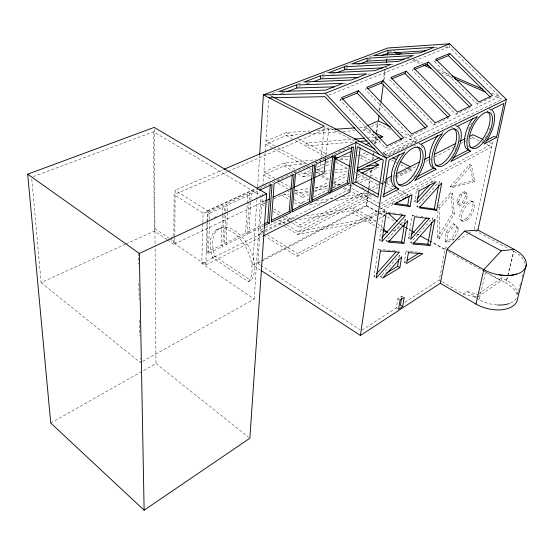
<?xml version="1.0" encoding="UTF-8"?>
<svg xmlns="http://www.w3.org/2000/svg" width="554" height="554" viewBox="0 0 554 554"><rect width="100%" height="100%" fill="white"/><g stroke="black" fill="none" stroke-linecap="round" stroke-linejoin="round"><path stroke-width="0.42" stroke-dasharray="2.77 2.08" d="M264.611 201.206L173.811 244.342L173.838 239.203M173.859 235.782L174.095 194.689L227.272 171.692M174.815 237.846L174.78 243.781L205.832 264.916L262.825 236.136M174.822 236.98L175.119 190.271L223.546 169.489M438.56 206.337L450.831 192.626L452.583 193.526L454.363 214.01L439.121 238.94L437.425 238.005L437.958 209.544M439.121 238.94L439.751 207.882L452.583 193.526M142.669 361.36L254.217 299.139L201.815 263.427L202.847 223.435M202.875 222.583L203.11 213.221L174.095 194.689M205.832 264.916L207.044 222.632M207.071 221.766L207.39 210.742L175.119 190.271M224.079 215.139L222.826 246.246L208.505 253.351L206.891 252.271L207.764 222.452M207.792 221.6L208.062 212.23L222.77 205.465L224.432 206.497L224.114 214.273M208.505 253.351L209.44 222.666M209.544 219.252L209.724 213.29L208.062 212.23M222.826 246.246L221.212 245.193L222.362 215.825M222.396 214.959L222.77 205.465M258.829 188.866L249.57 193.124L247.222 234.148L226.067 244.639L224.453 243.587L225.741 212.549M225.776 211.69L226.094 203.927L247.804 193.942L249.459 194.932L227.756 204.959L226.094 203.927M226.067 244.639L227.459 211.857M227.5 210.998L227.756 204.959M224.453 243.587L245.609 233.123L247.229 204.163M247.278 203.311L247.804 193.942M263.898 224.086L247.333 232.271L248.947 233.289L250.83 200.929M250.879 200.077L251.225 194.115L258.94 190.555M260.733 270.22L252.79 265.013L256.827 200.25M256.876 199.385L257.471 189.883M257.686 186.435L259.625 155.342M254.217 299.139L260.872 196.566M260.034 264.736L257.866 263.323L259.861 232.943L264.355 230.699M262.977 232.064L260.041 230.235L261.73 204.544L267.831 201.649M266.336 204.378L261.917 201.725L262.201 197.418M262.257 196.552L262.485 193.104M262.942 186.206L263.676 174.995L283.842 165.93L307.809 163.368M274.95 178.436L263.87 172.059L265.151 152.662M265.207 151.817L265.705 144.227L286.238 135.55L300.85 134.511M274.964 146.145L265.906 141.166L268.787 97.435M263.531 235.235L297.242 256.329L297.505 253.587L377.108 210.776M292.588 223.124L299.936 227.549L300.206 224.689L364.892 191.573M295.372 193.298L302.74 197.556L303.017 194.579L309.236 191.559M445.167 241.523L446.053 232.174L453.497 223.719L455.187 224.619L458.767 228.823L453.643 239.73L446.843 242.444L445.167 241.523L451.974 238.816L457.092 227.923L453.497 223.719M446.843 242.444L447.743 233.089L455.187 224.619M320.537 163.236L319.298 175.286L328.986 180.646M320.627 162.377L320.898 159.794M320.981 158.936L324.27 127.095M325.586 158.576L325.856 156.006M325.946 155.148L328.861 127.759L356.603 142.004M351.79 186.559L352.005 184.863M263.441 259.411L366.166 205.34L367.808 193.367M367.925 192.515L368.278 189.946M368.396 189.094L369.809 178.831M369.927 177.979L370.979 170.286M372.392 160.023L372.863 156.602M372.981 155.75L373.334 153.181M374.629 143.777L375.681 136.083L363.597 130.058L361.88 130.176M376.152 132.662L377.565 122.399M379.206 110.433L380.148 103.591M383.209 81.362L385.085 67.678M261.661 261.322L366.596 205.998L368.985 188.679M369.103 187.82L370.515 177.543M371.575 169.877L370.868 175.009L379.248 179.468M372.987 159.607L373.458 156.186M373.576 155.328L373.929 152.766M375.12 144.144L376.18 136.443M376.768 132.164L377.953 123.597L390.895 129.968M379.746 110.592L380.688 103.737M383.527 83.155L383.88 80.586M383.998 79.728L385.3 70.296M284.465 226.33L297.692 234.377L370.951 220.353L371.305 217.867L377.073 214.744M375.162 277.284L373.998 276.584L378.063 249.535L386.692 250.096M380.646 240.969L379.448 240.284L383.728 211.787L387.087 212.217M378.888 218.705L384.206 215.797L385.009 210.444L367.33 200.673L353.556 207.868L304.208 216.302M407.01 197.037L407.432 194.475L399.815 190.417M396.055 178.097L411.428 170.182L411.761 168.187M401.276 149.518L416.012 142.33L416.469 139.566L398.16 130.599M398.956 257.901L399.372 255.387L401.11 256.391M404.939 221.815L405.362 219.287L407.148 220.27M361.97 330.156L396.311 307.879L397.876 298.675L402.017 296.03L404.233 297.373M405.985 263.233L404.268 262.236L406.117 251.364L409.531 251.585M410.126 239.079L408.374 238.095L412.231 215.416L417.141 216.046M416.414 202.432L414.607 201.462L416.622 189.627L433.595 180.5L434.807 181.116M401.726 297.699L402.017 296.03M449.433 45.338L449.162 46.861L499.694 96.548L382.565 152.987L386.983 155.252M432.162 220.547L432.632 218.02L434.378 218.962M438.893 184.115L439.35 181.615L440.555 182.231M404.739 302.415L439.204 280.054L445.603 247.652L447.057 246.759M470.027 138.825L472.34 137.641L472.929 134.719M474.127 229.294L491.862 146.817L486.398 144.248M380.619 203.401L492.499 143.867L493.212 140.543M496.945 304.963A24.75 14.072 13.6 0 1 479.252 299.659L485.851 270.92M477.853 296.937L501.01 280.823L501.772 277.679L506.716 280.421A24.75 14.072 13.6 0 1 517.54 294.167M517.014 294.673A26.848 15.353 13.6 0 0 505.844 283.052L507.464 276.474M507.672 275.657L513.745 250.983M506.716 280.421L513.877 251.391L512.367 250.595M517.713 294.07L518.357 291.556M518.572 290.718L520.725 282.353M522.013 277.325L522.872 273.981M456.828 200.846L460.159 194.032L464.577 191.518L466.309 192.404L467.368 196.656L464.065 203.394L459.668 205.949L457.95 205.056L456.828 200.846L458.553 201.739L459.668 205.949M458.553 201.739L461.891 194.925L466.309 192.404M457.95 205.056L462.348 202.508L465.651 195.777L464.577 191.518M401.456 140.487L385.632 148.05L340.142 100.032L340.786 98.841M366.423 87.906L365.432 89.658L410.285 136.263L426.04 128.722M413.471 68.668L412.446 70.372L456.039 114.373L470.332 107.538M437.425 238.005L452.653 213.103L450.831 192.626M490.948 97.684L477.313 104.2L434.329 61.397L435.022 60.282M385.632 148.05L386.353 146.907M410.285 136.263L411.013 135.128M389.504 79.783L433.727 125.052L434.835 123.369M456.039 114.373L457.168 112.718M477.313 104.2L478.067 103.113M482.271 142.184L484.75 138.798A23.33 10.353 -63.8 0 0 487.652 133.618M413.713 177.398L415.59 174.877M450.27 186.636L469.709 164.434L471.475 165.3L474.778 181.567L452.036 187.536L450.27 186.636L473.047 180.701L474.778 181.567M452.036 187.536L471.475 165.3M382.115 277.762L380.383 276.716L399.372 255.387M411.747 243.441L410.59 242.784L432.632 218.02M373.998 276.584L375.155 275.296M408.374 238.095L410.064 236.205M387.724 241.828L385.944 240.803L405.362 219.287M418.021 207.224L416.83 206.58L439.35 181.615M379.448 240.284L380.605 239.009M414.607 201.462L416.338 199.558M431.296 183.042L433.595 180.5M216.773 229.709L213.325 232.846A30.795 17.506 62.9 0 0 212.494 257.665L248.4 281.751L250.872 280.414A30.726 17.534 62.9 0 0 247.319 244.245A30.726 17.534 62.9 0 0 219.301 228.497L216.773 229.709A30.795 17.506 62.9 0 1 244.792 245.519A30.795 17.506 62.9 0 1 248.4 281.751M219.301 228.497L215.838 231.634A30.726 17.534 62.9 0 0 214.973 256.426L250.872 280.414M442.12 281.744L463.255 294.008L474.238 296.764L477.88 294.236M478.58 293.752L501.772 277.679M463.255 294.008L466.911 291.522L477.098 294.042M457.964 240.021L467.41 234.183M468.137 233.733L471.039 231.932M380.383 276.716L384.677 274.112M404.268 262.236L405.687 261.37M392.973 231.136L400.84 226.669M50.733 423.055L155.965 363.528L155.092 245.997M370.536 223.269L375.847 220.367M377.793 214.35L385.009 210.444L386.927 212.154M297.242 256.329L377.489 212.985M378.244 212.577L393.388 204.398M380.141 209.149L409.662 193.374L410.881 194.018M491.862 146.817L379.386 207.002L344.006 187.467M252.79 265.013L262.679 259.805M257.866 263.323L260.906 261.723M297.692 234.377L371.582 195.971M286.896 224.986L297.941 231.676L370.114 194.336M299.936 227.549L366.831 193.131M371.45 190.756L378.368 187.197M385.286 183.637L390.667 180.867M367.974 189.994L378.756 184.475M379.525 184.08L384.912 181.317M385.688 180.923L390.307 178.561M394.926 176.193L410.327 168.312M382.288 183.852L384.594 182.668M385.362 182.273L390.75 179.51M396.138 176.74L416.92 166.075M426.158 161.339L427.695 160.549M428.471 160.154L430.777 158.97M434.627 156.997L453.096 147.516M453.864 147.122L456.177 145.937M461.565 143.174L463.102 142.385M463.871 141.99L466.184 140.799M212.494 257.665L214.973 256.426M201.815 263.427L264.431 232.001M265.2 231.614L351.575 188.263L379.857 203.81M265.103 230.326L279.327 223.2L290.372 221.281M360.239 182.688L369.781 177.91M260.041 230.235L264.542 227.992M265.29 227.618L279.535 220.52L297.401 217.466M356.894 181.968L367.191 176.844M248.947 233.289L263.247 226.198M206.891 252.271L221.212 245.193M354.615 179.247L356.921 178.104M357.69 177.723L364.622 174.302M365.391 173.921L378.472 167.447L375.113 167.862M294.056 199.502L300.566 203.297L309.077 199.108M313.716 196.822L328.418 189.593M333.065 187.307L346.991 180.459M356.277 175.888L360.924 173.603M302.74 197.556L308.945 194.53M314.374 191.885L328.342 185.071M333.771 182.425L346.963 175.992M388.084 155.944L400.494 149.892M315.455 188.547L328.661 182.141M334.104 179.503L347.31 173.097M385.383 154.635L416.469 139.566M384.448 156.484L502.083 99.277L493.129 95.378M433.727 125.052L448.719 117.877M273.925 198.748L281.543 195.119L289.216 194.038M368.209 153.887L360.017 157.786L368.14 162.038M261.917 201.725L264.21 200.645M365.578 152.662L360.363 155.134L370.716 160.535M297.858 173.797L303.017 176.691L311.3 172.82L303.287 173.769L301.071 172.529M316.77 170.258L323.024 167.329M326.154 165.868L330.842 163.672M335.537 161.477L337.095 160.743M340.225 159.282L349.609 154.885M374.629 143.174L380.099 140.619M171.089 237.694L173.437 236.593M214.059 217.611L216.399 216.51M303.287 173.769L311.847 169.787M317.29 167.253L331.299 160.736M370.972 142.274L378.521 138.756M358.604 146.159L359.878 145.57M259.597 188.505L270.394 183.533M272.478 182.578L292.47 173.374M293.904 172.716L313.121 163.866M314.443 163.257L332.94 154.746M334.076 154.22L349.567 147.094M209.724 213.29L224.432 206.497M207.39 210.742L255.373 188.727M203.11 213.221L255.962 188.956M31.786 178.956L41.121 282.602L125.225 244.3M126.014 243.94L154.31 231.053L166.844 239.598M363.597 130.058L368.126 128.016M371.152 126.658L377.953 123.597M263.87 172.059L284.07 163.028L315.787 159.746M359.65 127.6L363.95 127.309L366.977 125.959M228.061 171.345L328.861 127.759M265.906 141.166L286.48 132.531L309.721 130.966M340.142 100.032L341.686 99.395M434.329 61.397L435.887 60.76M328.903 95.073L449.162 46.861L444.01 47.187M271.01 97.068L274.722 95.655M280.352 93.501L284.375 91.971M298.862 86.445L300.469 85.828M306.106 83.682L307.712 83.065M322.199 77.539L323.806 76.93M331.05 74.167L332.656 73.55M345.53 68.641L347.947 67.72M368.064 60.047L371.284 58.814M388.984 52.062L391.401 51.141L392.98 51.827M282.228 93.605L286.106 92.123M308.017 83.751L309.61 83.142M332.968 74.215L335.336 73.308M357.115 64.984L358.68 64.389M272.18 93.64L278.62 91.195M297.948 83.883L303.578 81.743M322.103 74.728L327.739 72.595M345.454 65.884L351.091 63.752M369.615 56.737L372.835 55.518M33.247 176.636L153.527 131.762L260.927 195.701M297.941 231.676L371.305 217.867L377.509 223.477M298.862 219.799L353.237 210.333L370.951 220.353M309.617 204.634L327.386 201.829M335.849 200.5L371.332 194.897M300.566 203.297L304.499 202.688M316.119 200.894L335.752 197.868M342.58 196.808L367.33 192.986M295.185 193.194L309.672 191.151M314.79 190.424L328.432 188.499M332.698 187.896L335.253 187.536M348.044 185.728L353.154 185.008M287.734 191.511L289.444 191.275M295.421 190.451L309.935 188.45M315.06 187.744L327.864 185.978M333.84 185.154L342.379 183.97M303.017 176.691L310.752 175.743M324.499 174.06L329.658 173.43M334.81 172.8L347.697 171.221M316.424 172.211L323.266 171.394M324.125 171.29L330.108 170.577M335.239 169.967L347.213 168.548M315.51 162.544L317.22 162.357M325.78 161.443L330.918 160.895M340.329 159.891L348.888 158.97M322.643 159.04L324.36 158.859M342.358 156.997L350.073 156.2M356.928 155.487L359.504 155.224M357.545 141.651L305.85 146.069L306.133 143.029L352.669 139.22M371.332 140.467L381.595 139.594M367.323 138.015L377.669 137.17M308.585 133.964L339.533 131.762M342.968 131.52L355.003 130.668M317.47 130.439L333.82 129.338M434.558 47.789L437.134 47.623M406.92 58.932L410.362 58.745M391.214 64.853L392.938 64.763M385.349 67.775L387.073 67.692M367.814 74.104L371.263 73.959M343.231 83.578L346.652 83.453M387.558 250.152L397.052 250.775M410.382 251.641L417.21 252.084M385.944 240.803L387.585 240.935M410.59 242.784L412.308 242.922M387.925 212.321L392.121 212.854M392.959 212.965L395.48 213.283M399.676 213.816L403.035 214.246M421.227 216.566L422.861 216.773M393.472 203.221L391.796 202.979L393.631 203.983M416.83 206.58L418.492 206.815M393.319 50.407L395.701 51.446M412.37 58.676L422.688 63.149M437.778 69.693L450.478 75.206M491.758 93.107L499.694 96.548M412.688 60.4L421.365 64.174M441.081 72.747L452.909 77.892M489.528 108.764L490.761 109.311M455.617 125.391L457.493 126.264M489.362 142.406L492.499 143.867M472.34 137.641L480.152 141.312M418.969 143.354L420.867 144.289M404.593 136.706L416.012 142.33M363.95 127.309L371.505 131.083M382.911 152.717L388.243 155.439M270.297 95.544L272.305 96.576M465.651 195.777L467.368 196.656M460.159 194.032L461.891 194.925M391.657 160.03L393.942 161.2M394.697 161.595L396.983 162.765M400.784 164.718L406.11 167.453M406.871 167.841L411.428 170.182M471.44 201.13L473.137 202.002M462.348 202.508L464.065 203.394M416.622 189.627L418.45 190.583M452.653 213.103L454.363 214.01M438.006 206.961L439.751 207.882M461.323 220.381L463.006 221.275M383.818 181.899L386.103 183.118M386.865 183.526L392.959 186.767M474.702 230.54L508.6 248.587M286.48 132.531L294.79 136.97M297.817 138.583L327.359 154.365M381.159 183.229L384.206 184.856M384.961 185.258L391.81 188.914M396.366 191.352L405.493 196.227M286.238 135.55L292.277 138.784M295.289 140.404L325.51 156.616M326.271 157.024L329.291 158.645M336.098 162.301L347.441 168.388M355.01 172.446L357.275 173.665M358.029 174.067L379.206 185.431M457.092 227.923L458.767 228.823M381.671 196.026L383.534 197.044M446.053 232.174L447.743 233.089M361.838 187.397L366.36 189.863M373.14 193.554L374.642 194.378M412.231 215.416L413.423 216.067M451.974 238.816L453.643 239.73M277.983 147.807L306.674 163.575M316.486 168.97L324.042 173.125M265.705 144.227L273.233 148.382M273.988 148.797L303.35 165.016M306.362 166.678L308.62 167.924M309.374 168.34L311.632 169.586M316.147 172.079L319.159 173.741M322.172 175.403L328.944 179.15M333.466 181.643L340.239 185.382M333.46 183.118L338.674 186.006M343.148 188.478L348.362 191.365M383.728 211.787L384.954 212.466M366.166 205.34L378.998 212.48M379.753 212.902L386.547 216.683M387.301 217.099L394.857 221.302M399.386 223.823L401.65 225.083M405.424 227.182L411.463 230.54M417.508 233.906L419.018 234.744M429.585 240.623L446.199 249.868M484.702 271.294L505.844 283.052M366.596 205.998L379.068 212.937M379.802 213.345L384.206 215.797M405.286 227.535L411.317 230.893M417.349 234.245L418.852 235.09M429.405 240.962L447.494 251.031M448.248 251.454L501.01 280.823M284.07 163.028L295.157 169.226M283.842 165.93L293.433 171.311M294.167 171.726L297.117 173.381M371.305 217.867L353.556 207.868L352.863 213.235L382.149 229.862M406.117 251.364L407.273 252.028M277.907 180.133L280.123 181.407M280.857 181.83L290.462 187.356M294.894 189.904L303.017 194.579M466.911 291.522L476.419 297.006M263.676 174.995L271.785 179.676M277.679 183.083L287.997 189.046M474.238 296.764L476.385 298.004M477.098 298.412L479.252 299.659M439.204 280.054L441.393 281.321M283.932 193.602L289.714 196.975M378.063 249.535L379.248 250.228M281.543 195.119L289.479 199.765M294.527 202.722L300.303 206.102M249.57 193.124L251.225 194.115M273.697 208.789L282.533 214.086M285.476 215.852L292.103 219.827M295.047 221.593L300.206 224.689M261.73 204.544L266.142 207.203M272.755 211.178L279.368 215.16M283.039 217.376L291.854 222.68M279.535 220.52L286.162 224.536M279.327 223.2L283.731 225.887M397.876 298.675L400.099 300.033M396.311 307.879L397.779 308.793M267.388 234.813L297.505 253.587M259.861 232.943L262.797 234.778M245.609 233.123L247.222 234.148M205.659 212.057L207.321 213.117M260.754 265.207L359.809 329.678M154.961 228.712L169.122 238.324M169.829 238.809L176.269 243.178M204.274 262.194L205.88 263.282M167.543 240.069L173.811 244.342M418.914 143.472L420.064 144.324M155.965 363.528L248.504 437.168M41.121 282.602L140.404 362.621L140.321 358.306M455.499 125.529L457.036 126.824M399.718 223.574L402.273 225.859M378.126 224.038L383.091 228.525M488.912 108.494L490.719 110.232A23.33 10.353 -63.8 0 1 491.689 112.545M469.709 164.434L473.047 180.701M138.285 253.026L138.5 264.244M138.867 283.226L139.186 299.624M139.587 320.337L139.885 335.869M154.227 129.117L155.085 245.131M153.527 131.762L154.31 231.053M442.037 132.995A20.484 9.522 -63.2 0 1 443.699 131.388M451.268 127.787A20.484 9.522 -63.2 0 1 453.158 128.189M421.421 145.91A24.985 12.188 -62.4 0 1 422.293 148.043M469.813 147.094A19.812 8.788 -63.8 0 1 468.005 145.605M468.594 129.705A19.812 8.788 -63.8 0 1 470.346 125.578M470.678 124.906A19.812 8.788 -63.8 0 1 471.745 122.919M489.951 128.147A23.33 10.353 -63.8 0 1 489.369 129.712M457.708 127.981A24.12 11.218 -63.2 0 1 458.227 129.345M455.741 147.973A24.12 11.218 -63.2 0 1 454.806 150.092M516.3 298.412A24.75 14.072 13.6 0 1 510.047 303.246M513.877 251.391A25.276 13.753 13.1 0 1 524.915 263.385M404.365 151.505A21.218 10.346 -62.4 0 1 406.137 149.809M414.337 145.903A21.218 10.346 -62.4 0 1 415.77 146.062M467.368 219.834A10.893 4.612 -61.5 0 0 474.044 202.847A10.893 4.612 -61.5 0 0 462.687 212.182A10.893 4.612 -61.5 0 0 467.368 219.834M465.685 218.948A10.879 4.626 -61.5 0 0 472.347 201.975A10.879 4.626 -61.5 0 0 460.99 211.289A10.879 4.626 -61.5 0 0 465.685 218.948"/><path stroke-width="0.83" d="M259.674 154.483L263.392 94.893L387.786 48.011L449.696 43.808L506.37 99.443L477.915 230.104L464.515 231.108L447.078 249.245L440.305 283.288L360.384 335.482L261.453 270.691M266.647 193.872L249.854 438.242L144.123 510.192L50.733 423.055L27.7 174.171L154.213 127.399L266.647 193.872L139.345 253.469L27.7 174.171M264.646 223.712L267.658 222.223L270.338 184.399M263.995 225.824L269.265 223.207L272.049 184.496L259.708 190.195M271.197 220.471L289.223 211.559L292.325 175.071M290.822 212.514L294.119 174.302L274.133 183.533L271.301 222.202L290.822 212.514L289.223 211.559M292.124 210.125L309.416 201.573L312.955 165.584M311.016 202.501L314.769 164.767L295.552 173.644L292.228 211.822L311.016 202.501L309.416 201.573M325.496 159.427L324.042 173.125L314.658 177.571M312.214 200.188L328.813 191.989L332.843 155.591M330.399 192.882L334.574 155.619L316.085 164.157L312.304 201.857L330.399 192.882L328.813 191.989M331.444 190.687L347.379 182.806L351.783 146.879M348.965 183.672L353.521 146.865L335.71 155.092L331.514 192.328L348.965 183.672L347.379 182.806M506.37 99.443L386.38 158.112L356.07 142.53L349.851 192.19L263.593 235.748M352.683 183.533L357.33 146.755L383.32 160.182L377.946 197.314L352.683 183.533L355.806 181.975L378.818 194.482M355.806 181.975L360.183 147.835M367.731 125.62L378.327 120.883L379.033 115.738M380.923 102.019L383.285 84.873M386.36 62.581L386.831 59.153M387.426 54.867L387.661 53.149M360.384 335.482L386.38 158.112L325.24 93.314L263.392 94.893L324.36 126.229L224.335 169.15M386.11 273.247L397.564 266.301L398.672 259.584M403.928 243.393L388.319 242.167L407.751 220.596L403.928 243.393L401.581 242.063L404.801 222.66M410.099 206.566L394.247 204.315L412.1 194.669L410.099 206.566L407.689 205.264L409.24 195.922M399.856 267.651L401.692 256.724L382.689 278.108L399.856 267.651L397.564 266.301M401.581 298.53L400.431 305.212L402.626 306.563L404.233 297.373L400.099 300.033L398.513 309.243L402.626 306.563M430.084 245.443L412.91 244.099L434.959 219.273L430.084 245.443L427.806 244.169L431.85 222.237M436.628 210.34L419.219 207.861L441.753 182.848L436.628 210.34L434.281 209.087L438.74 184.946M496.488 137.489L503.863 103.439L491.377 109.588L493.178 111.326A23.372 10.318 -63.8 0 1 487.146 139.913L484.168 143.985L496.488 137.489L494.106 136.388L486.848 140.197M526.3 264.777L517.526 298.828A26.848 15.353 13.6 0 1 502.637 309.658A26.848 15.353 13.6 0 1 475.969 304.042L483.815 269.659L501.266 250.823L514.147 249.342A27.513 14.951 13 0 1 521.674 271.827A27.513 14.951 13 0 1 483.815 269.659L447.078 249.245M342.462 99.076L357.143 93.058L358.452 90.711L403.658 137.849L387.066 145.757L341.43 97.656L358.452 90.711M367.745 88.709L381.609 83.017L382.952 80.704L427.515 126.478L411.747 133.999L366.755 87.317L382.952 80.704M391.816 78.834L404.919 73.46L406.283 71.175L450.215 115.661L435.209 122.815L390.854 77.477L406.283 71.175M414.766 69.423L427.148 64.347L428.533 62.096L471.842 105.35L457.542 112.164L413.817 68.1L428.533 62.096M435.887 60.76L448.366 55.642L449.765 53.419L492.471 95.517L478.829 102.019L435.721 59.16L449.765 53.419M472.784 118.307L471.89 119.505A23.33 10.353 -63.8 0 0 466.143 148.5L470.471 151.207L450.79 161.588L453.906 157.343A24.161 11.184 -63.2 0 0 459.522 127.988L457.493 126.264L477.472 116.43L474.369 120.64A23.372 10.318 -63.8 0 0 468.566 149.656L470.471 151.207M437.639 135.585L436.711 136.838A24.12 11.218 -63.2 0 0 431.421 166.615L436.019 169.372L414.773 180.569L418.055 176.144A25.034 12.153 -62.4 0 0 423.166 145.993L420.867 144.289L442.48 133.653L439.218 138.043A24.161 11.184 -63.2 0 0 433.879 167.848L436.019 169.372M399.614 154.282L398.631 155.591A24.985 12.188 -62.4 0 0 393.908 186.186L398.811 188.99L383.534 197.044L389.046 159.954L404.607 152.288L401.179 156.886A25.034 12.153 -62.4 0 0 396.394 187.508L398.811 188.99M429.295 218.56L410.715 239.411L414.614 216.718L429.295 218.56L428.124 217.93M376.304 274.001L395.902 252.063M411.186 234.944L426.386 217.923M381.754 237.742L402.46 214.883M417.487 198.29L429.572 184.946M407.114 260.505L419.918 252.742M396.415 202.764L397.931 201.947M399.441 201.13L400.957 200.313M402.474 199.495L407.01 197.037M383.34 194.489L396.332 187.674M416.871 176.899L433.574 168.139M452.902 158.001L468.054 150.051M385.826 179.157L391.99 176.006M396.616 173.651L419.745 161.851M424.364 159.49L429.766 156.74M434.384 154.379L455.97 143.368M459.827 141.402L465.221 138.645M469.072 136.686L472.929 134.719L483.102 139.476M361.693 173.222L378.853 164.78L374.414 162.467M357.046 171.075L381.879 158.97M357.413 168.201L379.171 157.648M265.401 200.922L269.306 199.066M273.219 197.217L291.979 188.318M293.544 187.577L312.311 178.686M335.184 158.929L351.52 151.325M365.522 144.809L369.414 142.994M379.961 138.091L382.842 136.748L373.015 131.838M256.945 188.007L356.07 142.53M325.24 93.314L449.696 43.808M286.889 91.825L296.972 87.975L334 86.853M313.606 81.611L320.794 78.869L358.729 77.394M336.915 72.706L344.817 69.686L382.759 67.893M359.463 64.084L367.288 61.099L404.33 59.07M381.117 55.809L388.209 53.101L426.054 50.781M296.342 84.977L279.244 91.465L325.655 90.129L342.836 83.342L296.342 84.977L296.972 87.975M320.205 75.933L304.201 81.999L351.153 80.06L366.762 73.897L320.205 75.933L320.794 78.869M344.263 66.805L328.432 72.809L374.996 70.642L390.826 64.389L344.263 66.805L344.817 69.686M366.762 58.274L351.873 63.918L398.43 61.39L413.291 55.525L366.762 58.274L367.288 61.099M387.71 50.331L373.514 55.719L420.022 52.865L434.163 47.277L387.71 50.331L388.209 53.101M358.009 169.953L373.438 168.07M366.88 166.207L378.853 164.78M334.644 157.793L338.93 157.35M358.403 141.575L367.018 140.834M354.394 139.075L364.74 138.23M378.527 137.101L382.842 136.748M334.685 129.283L354.484 127.946M269.064 97.809L324.9 96.68L379.393 154.518M388.409 241.004L401.581 242.063M413.173 242.991L427.806 244.169M395.141 203.463L407.689 205.264M419.323 206.94L434.281 209.087M398.084 52.478L401.255 53.856M425.867 64.527L429.038 65.905M452.064 75.891L483.026 89.319M394.552 52.512L399.289 54.569M423.734 65.199L431.614 68.634M454.488 78.578L485.242 91.95M378.327 120.883L390.528 126.859M392.821 157.779L396.629 159.725M400.438 161.678L411.11 167.135M273.835 97.359L374.906 149.074M477.915 230.104L514.147 249.342M331.147 156.387L333.418 157.599M334.935 158.409L350.093 166.512M356.921 170.154L379.663 182.301M464.515 231.108L501.266 250.823M402.273 225.859L403.776 226.697M412.072 231.309L414.33 232.569M420.361 235.928L428.651 240.54M382.869 230.277L387.225 232.749M440.305 283.288L475.969 304.042M267.658 222.223L269.265 223.207M388.209 213.297L397.156 221.288M383.714 229.086L387.44 232.451M448.366 55.642L490.338 97.082M427.148 64.347L469.723 106.936M404.919 73.46L448.124 117.268M381.609 83.017L425.444 128.106M357.143 93.058L401.615 139.504M139.345 253.469L144.123 510.192M453.885 128.597A20.484 9.522 -63.2 0 1 452.597 150.917A20.484 9.522 -63.2 0 1 435.396 165.071M417.619 146.907A21.218 10.346 -62.4 0 1 416.421 169.912A21.218 10.346 -62.4 0 1 398.222 184.482M487.146 111.472A19.812 8.788 -63.8 0 1 486.682 132.15A19.812 8.788 -63.8 0 1 470.547 147.322M516.716 274.036A25.276 13.753 13.1 0 1 498.365 274.562M509.258 303.55A24.75 14.072 13.6 0 1 497.741 305.005M380.439 250.92L376.325 277.99L399.386 252.118L380.439 250.92M386.18 213.145L381.844 241.662L405.438 215.561L386.18 213.145M408.43 252.686L406.56 263.566L422.903 253.6L408.43 252.686M419.053 190.901L417.017 202.75L436.012 181.74L419.053 190.901M446.33 163.506A20.519 9.494 -63.2 0 0 457.597 130.993A20.519 9.494 -63.2 0 0 435.859 148.804A20.519 9.494 -63.2 0 0 446.33 163.506M409.925 182.688A21.253 10.318 -62.4 0 0 421.151 149.116A21.253 10.318 -62.4 0 0 397.883 167.966A21.253 10.318 -62.4 0 0 409.925 182.688M483.123 142.69A19.847 8.76 -63.8 0 0 489.604 112.573A19.847 8.76 -63.8 0 0 469.619 135.785A19.847 8.76 -63.8 0 0 483.123 142.69"/></g></svg>
